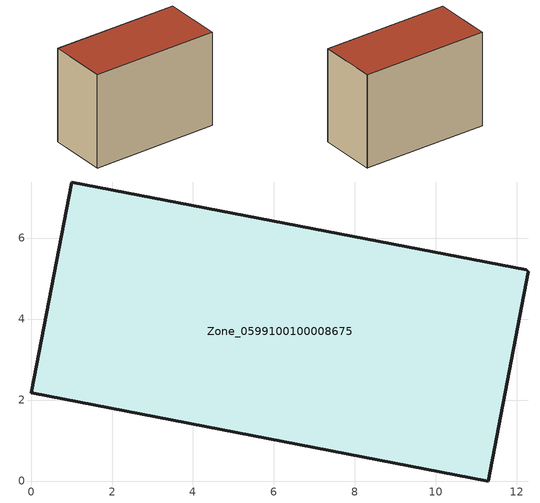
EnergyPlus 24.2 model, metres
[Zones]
Zone_0599100100008675
 floor ground (C_G): 12.23,5.21 12.29,5.16 11.29,0 0,2.17 1.01,7.38 z0
 wall outside (C_F): 0,2.17 11.29,0 12.29,5.16 12.23,5.21 1.01,7.38 0,2.17 z0:8.61
 roof outside (C_R): 12.29,5.16 12.23,5.21 1.01,7.38 0,2.17 11.29,0 z8.61
[BUILDING]
Pand.0599100100008675: North Axis=0; Terrain=City; Loads Convergence Tolerance Value=0.04; Temperature Convergence Tolerance Value=0.4; Solar Distribution=FullExterior; Maximum Number of Warmup Days=25; Minimum Number of Warmup Days=1
[Site:Location]
Rotterdam.The.Hague.AP_ZH_NLD Design_Conditions: Latitude=51.96; Longitude=4.45; Time Zone=1; Elevation=-4.5
[SITE:GROUNDTEMPERATURE:BUILDINGSURFACE]
18, 18, 18, 18, 18, 18, 18, 18, 18, 18, 18, 18
[MATERIAL] Thermal Absorptance=0.9; Solar Absorptance=0.7; Visible Absorptance=0.7
Name | Roughness | Thickness | Conductivity | Density | Specific Heat
G.TC.2015-2018 | MediumSmooth | 0.15 | 0.0428571 | 540 | 1210
F.TC.2015-2018 | Rough | 0.3 | 0.0666667 | 1920 | 840
R.TC.2015-2018 | MediumRough | 0.2 | 0.0333333 | 1500 | 1000
[CONSTRUCTION]
C_G: G.TC.2015-2018
C_F: F.TC.2015-2018
C_R: R.TC.2015-2018
[ZONE]
Zone_0599100100008675: Type=1; Multiplier=1; Ceiling Height=Autocalculate; Volume=Autocalculate; Floor Area=autocalculate; Part of Total Floor Area=Yes
[ZONEINFILTRATION:DESIGNFLOWRATE]
Infil_Zone_0599100100008675: Zone or ZoneList or Space or SpaceList=Zone_0599100100008675; Schedule=AlwaysOn; Design Flow Rate Calculation Method=Flow/Area; Flow Rate per Floor Area=0.0015; Constant Term Coefficient=1; Temperature Term Coefficient=0; Velocity Term Coefficient=0; Velocity Squared Term Coefficient=0
[HVACTEMPLATE:ZONE:IDEALLOADSAIRSYSTEM]
Zone_0599100100008675: Maximum Heating Supply Air Temperature=50; Minimum Cooling Supply Air Temperature=13; Maximum Heating Supply Air Humidity Ratio=0.0156; Minimum Cooling Supply Air Humidity Ratio=0.0077; Heating Limit=NoLimit; Cooling Limit=NoLimit; Dehumidification Control Type=ConstantSensibleHeatRatio; Cooling Sensible Heat Ratio=0.7; Dehumidification Setpoint=60; Humidification Control Type=None; Humidification Setpoint=30; Outdoor Air Method=None; Outdoor Air Flow Rate per Person=0.00944; Outdoor Air Flow Rate per Zone Floor Area=0; Outdoor Air Flow Rate per Zone=0; Demand Controlled Ventilation Type=None; Outdoor Air Economizer Type=NoEconomizer; Heat Recovery Type=None; Sensible Heat Recovery Effectiveness=0.7; Latent Heat Recovery Effectiveness=0.65
[ZONECONTROL:THERMOSTAT]
ThermostatControl_Zone_0599100100008675: Zone or ZoneList=Zone_0599100100008675; Control Type Schedule=DualSetpointControlType; Control 1=Thermostat_Zone_0599100100008675; Temperature Difference Between Cutout And Setpoint=0
[THERMOSTATSETPOINT:DUALSETPOINT]
Thermostat_Zone_0599100100008675: Heating Setpoint Temperature Schedule=HeatingSetpoint_Zone_0599100100008675; Cooling Setpoint Temperature Schedule=CoolingSetpoint_Zone_0599100100008675
[SCHEDULE:COMPACT]
HeatingSetpoint_Zone_0599100100008675: Through: 12/31, For: AllDays, Until: 24:00, 21
CoolingSetpoint_Zone_0599100100008675: Through: 12/31, For: AllDays, Until: 24:00, 24
DualSetpointControlType: Through: 12/31, For: AllDays, Until: 24:00, 4
AlwaysOn: Through: 12/31, For: AllDays, Until: 24:00, 1
